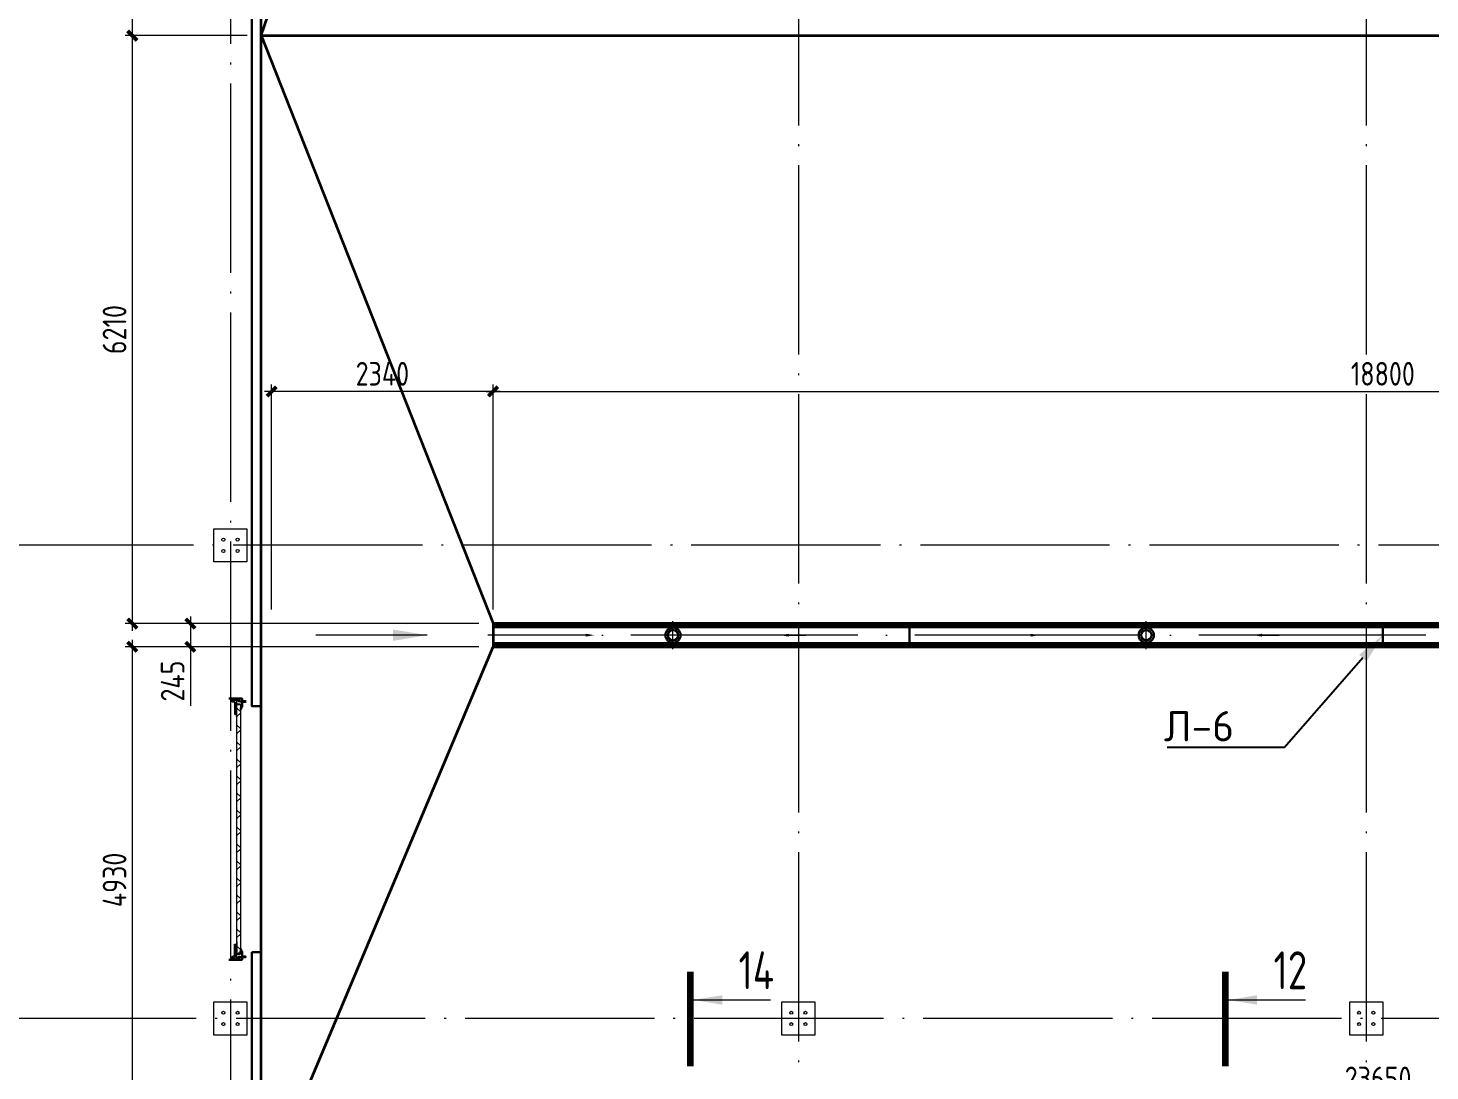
# Model space of a CAD drawing. Extents: x -965262 to 1142518, y -357520 to 71675.
# Drawn here: x 75284 to 90096, y -198707 to -187687 of the extents above; entities that cross this region are included whole.
import ezdxf
from ezdxf import colors
from ezdxf.entities.mleader import LeaderData, LeaderLine
from ezdxf.math import Vec2, Vec3

# ---------------------------------------------------------------- set-up
doc = ezdxf.new("R2010")
doc.units = 0
doc.header["$LTSCALE"] = 10
doc.linetypes.add('ACAD_ISO04W100', pattern=[30, 24, -3, 0, -3])
doc.linetypes.add('DOTE', pattern=[2.42, 2, -0.2, 0.02, -0.2])
doc.layers.get('0').update_dxf_attribs({"linetype": 'CONTINUOUS', "lineweight": 30})
doc.layers.get('Defpoints').update_dxf_attribs({"linetype": 'CONTINUOUS'})
for name, color, linetype, lineweight in [('DOTE', 7, 'DOTE', 9), ('полы', 3, 'CONTINUOUS', 35), ('Полы_лотки', 7, 'CONTINUOUS', 30)]:
    doc.layers.add(name, color=color, linetype=linetype, lineweight=lineweight)
doc.styles.add('GOST 2.304', font='isocpeur.ttf', dxfattribs={"width": 0.75, "height": 250})
doc.styles.get("Standard").update_dxf_attribs({"font": 'isocpeur.ttf', "height": 300})
doc.styles.add('ГОСТ 2м', font='isocpeur.ttf', dxfattribs={"width": 0.8, "height": 250})
doc.dimstyles.new('ГОСТ 2м', dxfattribs={"dimtxt": 250, "dimasz": 100, "dimexe": 75, "dimexo": 150, "dimgap": 62.5, "dimtad": 1, "dimdec": 0, "dimtxsty": 'ГОСТ 2м', "dimblk": 'ARCHTICK', "dimcen": 150, "dimdle": 75, "dimclrd": 256, "dimclre": 256, "dimclrt": 256, "dimadec": 0, "dimazin": 0, "dimtfac": 1, "dimtdec": 0, "dimtmove": 0, "dimatfit": 3, "dimldrblk": 'OBLIQUE', "dimfxl": 1, "dimlwd": 15, "dimlwe": 15, "dimarcsym": 0})

# ---------------------------------------------------------------- blocks, each defined once
blk = doc.blocks.new('anchor.bolt')
for p, q in [((-0.07, 0), (-0.07, -0.72)), ((0.07, 0), (0.07, -0.06)), ((-0.1, -0.04), (-0.07, -0.03)), ((-0.1, -0.04), (0.09, -0.06)), ((0.07, -0.07), (-0.1, -0.04)), ((-0.1, -0.11), (-0.07, -0.1)), ((-0.1, -0.11), (0.09, -0.13)), ((0.07, -0.14), (-0.1, -0.11)), ((-0.1, -0.18), (-0.07, -0.17)), ((-0.1, -0.18), (0.09, -0.2)), ((0.07, -0.21), (-0.1, -0.18)), ((-0.1, -0.25), (-0.07, -0.24)), ((-0.1, -0.25), (0.09, -0.27)), ((0.07, -0.28), (-0.1, -0.25)), ((-0.1, -0.32), (-0.07, -0.31)), ((-0.1, -0.32), (0.09, -0.34)), ((0.07, -0.35), (-0.1, -0.32)), ((-0.1, -0.39), (-0.07, -0.38)), ((-0.1, -0.39), (0.09, -0.41)), ((0.07, -0.42), (-0.1, -0.39)), ((-0.1, -0.46), (-0.07, -0.45)), ((-0.1, -0.46), (0.09, -0.48)), ((0.07, -0.49), (-0.1, -0.46)), ((-0.1, -0.53), (-0.07, -0.52)), ((-0.1, -0.53), (0.09, -0.55)), ((0.07, -0.56), (-0.1, -0.53)), ((-0.09, -0.6), (-0.07, -0.59)), ((-0.09, -0.6), (0.09, -0.62)), ((0.07, -0.63), (-0.09, -0.6)), ((-0.07, -0.72), (0, -0.8)), ((-0.04, -0.62), (-0.06, -0.63)), ((-0.06, -0.64), (-0.06, -0.63)), ((-0.06, -0.73), (-0.06, -0.64)), ((0, -0.79), (-0.06, -0.73)), ((-0.01, -0.63), (-0.04, -0.62)), ((-0.03, -0.63), (0, -0.79)), ((-0.03, -0.63), (0.01, -0.78)), ((-0.02, -0.63), (0.01, -0.77)), ((-0.01, -0.63), (0.02, -0.76)), ((0.03, -0.69), (-0.01, -0.63)), ((0, -0.64), (0.03, -0.75)), ((0, -0.8), (0.07, -0.72)), ((0, -0.79), (0.03, -0.74)), ((0.01, -0.66), (0.03, -0.74)), ((0.03, -0.74), (0.03, -0.69)), ((0.07, -0.06), (0.09, -0.06)), ((0.09, -0.06), (0.07, -0.07)), ((0.07, -0.07), (0.07, -0.13)), ((0.07, -0.13), (0.09, -0.13)), ((0.09, -0.13), (0.07, -0.14)), ((0.07, -0.14), (0.07, -0.2)), ((0.07, -0.2), (0.09, -0.2)), ((0.09, -0.2), (0.07, -0.21)), ((0.07, -0.21), (0.07, -0.27)), ((0.07, -0.27), (0.09, -0.27)), ((0.09, -0.27), (0.07, -0.28)), ((0.07, -0.28), (0.07, -0.34)), ((0.07, -0.33), (0.09, -0.34)), ((0.09, -0.34), (0.07, -0.35)), ((0.07, -0.35), (0.07, -0.41)), ((0.07, -0.4), (0.09, -0.41)), ((0.09, -0.41), (0.07, -0.42)), ((0.07, -0.42), (0.07, -0.48)), ((0.07, -0.47), (0.09, -0.48)), ((0.09, -0.48), (0.07, -0.49)), ((0.07, -0.49), (0.07, -0.55)), ((0.07, -0.55), (0.09, -0.55)), ((0.09, -0.55), (0.07, -0.56)), ((0.07, -0.56), (0.07, -0.62)), ((0.09, -0.62), (0.07, -0.63)), ((0.07, -0.62), (0.09, -0.62)), ((0.07, -0.63), (0.07, -0.72))]:
    blk.add_line(p, q)
blk.add_arc((0.16, -0.64), 0.222, 187.9982, 219.836)
blk = doc.blocks.new('Крепеж_ворот')
at = {"lineweight": 15}
h = blk.add_hatch(dxfattribs=at)
h.set_pattern_fill('ANSI31', color=256, scale=2, angle=180)
h.set_pattern_definition([(225, (746089.599, 74802.7244), (4.49013, -4.49013), [])])
h.paths.add_polyline_path([(746087, 74804), (746087, 74802), (746091, 74802), (746094, 74802), (746094, 74804)], flags=17)
h.paths.add_polyline_path([(746116, 74802, 0.165118), (746120, 74803), (746124, 74806, -0.301689), (746131, 74807), (746135, 74805, 0.130081), (746138, 74804), (746142, 74804), (746142, 74806), (746138, 74806, -0.130081), (746136, 74807), (746133, 74809, 0.301689), (746123, 74808), (746118, 74805, -0.165112), (746116, 74804), (746064, 74804, -0.414223), (746061, 74807), (746061, 74868), (746059, 74868), (746059, 74869), (746059, 74870), (746059, 74870), (746059, 74871), (746059, 74872), (746059, 74872), (746059, 74873), (746059, 74874), (746059, 74875), (746059, 74876), (746059, 74876), (746059, 74877), (746059, 74877), (746059, 74878), (746059, 74879), (746059, 74879), (746061, 74879), (746061, 74945), (746058, 74945), (746058, 74807, 0.41422), (746064, 74802)])
h = blk.add_hatch(dxfattribs=at)
h.set_pattern_fill('ANSI31', color=256, scale=2, angle=90)
h.set_pattern_definition([(135, (736343.8085, 75928.334), (-4.490128, -4.490128), [])])
edge = h.paths.add_edge_path()
edge.add_ellipse((746065, 74838), major_axis=(-1.67, 1.67), ratio=1, start_angle=45, end_angle=135, ccw=False)
edge.add_line((746063, 74838), (746063, 74868))
edge.add_line((746063, 74868), (746061, 74868))
edge.add_line((746061, 74868), (746061, 74838))
edge.add_ellipse((746065, 74838), major_axis=(-2.89, 2.89), ratio=1, start_angle=45, end_angle=135)
edge.add_line((746065, 74834), (746097, 74834))
edge.add_line((746097, 74834), (746097, 74836))
edge.add_line((746097, 74836), (746065, 74836))
edge = h.paths.add_edge_path()
edge.add_ellipse((746065, 74890), major_axis=(2.89, 2.89), ratio=1, start_angle=106, end_angle=135)
edge.add_line((746061, 74890), (746061, 74879))
edge.add_line((746061, 74879), (746063, 74879))
edge.add_line((746063, 74879), (746063, 74890))
edge.add_ellipse((746065, 74890), major_axis=(-1.67, 1.67), ratio=1, start_angle=16, end_angle=45, ccw=False)
edge.add_line((746063, 74891), (746070, 74904))
edge.add_ellipse((746079, 74899), major_axis=(7.45, 7.45), ratio=1, start_angle=-3, end_angle=106, ccw=False)
edge.add_line((746087, 74906), (746097, 74894))
edge.add_line((746097, 74894), (746099, 74895))
edge.add_line((746099, 74895), (746088, 74907))
edge.add_ellipse((746079, 74899), major_axis=(8.67, 8.67), ratio=1, start_angle=-3, end_angle=106)
edge.add_line((746068, 74905), (746062, 74892))
h = blk.add_hatch(color=256, dxfattribs=at)
h.dxf.hatch_style = 1
h.paths.add_polyline_path([(746146, 74809), (746143, 74810, 0.10613), (746142, 74810), (746136, 74809, -0.181324), (746135, 74810, 0.335683), (746120, 74809, -0.119126), (746119, 74809, 0.371631), (746118, 74808), (746118, 74808, 0.451909), (746119, 74807, 0.124341), (746121, 74808, -0.343618), (746134, 74808, 0.181324), (746137, 74808), (746143, 74808, -0.110452), (746143, 74808), (746147, 74807, -0.710497), (746147, 74805), (746143, 74804), (746136, 74804, -0.178994), (746133, 74805, 0.369834), (746130, 74805, -0.178993), (746127, 74804), (746122, 74804, 0.120709), (746122, 74804), (746120, 74803, -0.017147), (746119, 74802, 0.538795), (746120, 74802), (746127, 74802, 0.207608), (746131, 74804, -0.433918), (746132, 74804, 0.207608), (746135, 74802), (746143, 74802, 0.079707), (746143, 74802), (746148, 74804, 0.461502), (746149, 74807, -0.250825), (746149, 74808, -0.128039), (746173, 74816, 0.416657), (746174, 74816), (746174, 74817, 0.409849), (746173, 74817, 0.127248)])
for p, q in [((746058, 74807), (746058, 74945)), ((746058, 74945), (746061, 74945)), ((746059, 74879), (746063, 74879)), ((746059, 74868), (746059, 74879)), ((746059, 74868), (746063, 74868)), ((746061, 74879), (746061, 74945)), ((746061, 74879), (746061, 74890)), ((746061, 74807), (746061, 74868)), ((746061, 74838), (746061, 74868)), ((746068, 74905), (746062, 74892)), ((746070, 74904), (746063, 74891)), ((746063, 74838), (746063, 74890)), ((746064, 74883), (746063, 74883)), ((746064, 74865), (746063, 74865)), ((746064, 74883), (746064, 74874)), ((746067, 74880), (746064, 74883)), ((746064, 74875), (746064, 74873)), ((746064, 74874), (746064, 74865)), ((746067, 74868), (746064, 74865)), ((746064, 74804), (746116, 74804)), ((746064, 74802), (746116, 74802)), ((746097, 74836), (746065, 74836)), ((746097, 74834), (746065, 74834)), ((746067, 74880), (746067, 74875)), ((746067, 74873), (746067, 74868)), ((746079, 74806), (746102, 74806)), ((746079, 74806), (746079, 74804)), ((746079, 74804), (746102, 74804)), ((746082, 74814), (746081, 74813)), ((746081, 74813), (746081, 74806)), ((746099, 74814), (746082, 74814)), ((746086, 74813), (746086, 74806)), ((746087, 74906), (746097, 74894)), ((746088, 74907), (746099, 74895)), ((746095, 74813), (746095, 74806)), ((746097, 74894), (746099, 74895)), ((746097, 74834), (746097, 74836)), ((746099, 74814), (746100, 74813)), ((746100, 74813), (746100, 74806)), ((746102, 74806), (746102, 74804)), ((746118, 74805), (746123, 74808)), ((746120, 74803), (746124, 74806)), ((746135, 74805), (746131, 74807)), ((746136, 74807), (746133, 74809)), ((746142, 74806), (746138, 74806)), ((746138, 74804), (746142, 74804)), ((746142, 74806), (746142, 74804)), ((746142, 74804), (746142, 74806)), ((746143, 74804), (746147, 74805)), ((746143, 74802), (746148, 74804)), ((746174, 74817), (746174, 74816))]:
    blk.add_line(p, q)
for p, q in [((746061, 74879), (746061, 74881)), ((746061, 74834), (746061, 74868)), ((746063, 74883), (746063, 74874)), ((746063, 74874), (746063, 74865)), ((746073, 74842), (746073, 74905)), ((746073, 74896), (746077, 74892)), ((746073, 74851), (746077, 74855)), ((746074, 74886), (746074, 74861)), ((746074, 74880), (746076, 74880)), ((746074, 74867), (746076, 74867)), ((746076, 74886), (746076, 74883)), ((746076, 74883), (746076, 74886)), ((746076, 74886), (746077, 74886)), ((746076, 74864), (746076, 74883)), ((746077, 74873), (746076, 74880)), ((746076, 74880), (746076, 74867)), ((746077, 74873), (746076, 74867)), ((746076, 74864), (746076, 74861)), ((746076, 74864), (746076, 74861)), ((746076, 74861), (746077, 74861)), ((746077, 74886), (746077, 74892)), ((746077, 74861), (746077, 74855)), ((746081, 74898), (746081, 74886)), ((746081, 74849), (746081, 74861)), ((746087, 74898), (746082, 74898)), ((746082, 74886), (746087, 74886)), ((746082, 74861), (746087, 74861)), ((746087, 74849), (746082, 74849)), ((746087, 74899), (746087, 74898)), ((746087, 74886), (746087, 74898)), ((746087, 74886), (746098, 74886)), ((746087, 74849), (746087, 74861)), ((746087, 74861), (746098, 74861)), ((746087, 74847), (746087, 74849)), ((746099, 74885), (746099, 74883)), ((746099, 74883), (746099, 74864)), ((746099, 74882), (746100, 74882)), ((746099, 74865), (746100, 74865)), ((746099, 74862), (746099, 74864)), ((746100, 74861), (746100, 74886)), ((746100, 74886), (746110, 74886)), ((746100, 74861), (746110, 74861)), ((746110, 74861), (746110, 74886)), ((746110, 74881), (746225, 74881)), ((746110, 74865), (746212, 74865)), ((746114, 74877), (746225, 74877)), ((746250, 74859), (746250, 74863))]:
    blk.add_line(p, q, dxfattribs=at)
at = {"lineweight": 15, "ltscale": 0.5}
for p, q in [((746076, 74886), (746074, 74886)), ((746076, 74861), (746074, 74861))]:
    blk.add_line(p, q, dxfattribs=at)
at = {"lineweight": 15, "extrusion": (-1.7375e-14, 1, 0)}
for p, q in [((746113, 74884), (746225, 74884)), ((746113, 74863), (746113, 74884)), ((746113, 74863), (746136, 74863)), ((746117, 74857), (746117, 74829)), ((746117, 74826), (746119, 74823)), ((746119, 74823), (746123, 74825)), ((746121, 74857), (746121, 74829)), ((746123, 74825), (746121, 74828)), ((746123, 74863), (746123, 74863)), ((746250, 74863), (746123, 74863)), ((746250, 74859), (746123, 74859)), ((746124, 74840), (746124, 74849)), ((746136, 74882), (746157, 74882)), ((746136, 74863), (746136, 74882)), ((746157, 74882), (746157, 74863)), ((746157, 74863), (746212, 74863))]:
    blk.add_line(p, q, dxfattribs=at)
at = {"lineweight": 15, "ltscale": 0.5, "extrusion": (-1.7375e-14, 1, 0)}
for p, q in [((746113, 74880), (746225, 74880)), ((746136, 74866), (746113, 74866)), ((746115, 74871), (746120, 74871)), ((746121, 74857), (746117, 74857)), ((746117, 74852), (746117, 74854)), ((746121, 74840), (746117, 74840)), ((746117, 74837), (746117, 74835)), ((746121, 74829), (746117, 74829)), ((746120, 74839), (746120, 74850)), ((746124, 74848), (746120, 74848)), ((746124, 74841), (746120, 74841)), ((746123, 74869), (746123, 74863)), ((746123, 74863), (746123, 74859)), ((746140, 74863), (746140, 74859)), ((746153, 74863), (746153, 74859)), ((746212, 74866), (746157, 74866)), ((746173, 74863), (746173, 74859))]:
    blk.add_line(p, q, dxfattribs=at)
at = {"lineweight": 15, "extrusion": (-2.77556e-16, -1, 0)}
for p, q in [((746225, 74866), (746114, 74866)), ((746128, 74866), (746128, 74863)), ((746138, 74866), (746138, 74863)), ((746164, 74866), (746164, 74863)), ((746174, 74866), (746174, 74863)), ((746201, 74866), (746201, 74863)), ((746210, 74866), (746210, 74863)), ((746225, 74884), (746225, 74863))]:
    blk.add_line(p, q, dxfattribs=at)
at = {"extrusion": (-1, -4.26669e-14, 0)}
for p, q in [((746118, 74808), (746118, 74808)), ((746136, 74809), (746142, 74810)), ((746143, 74808), (746137, 74808)), ((746143, 74810), (746146, 74809)), ((746147, 74807), (746143, 74808))]:
    blk.add_line(p, q, dxfattribs=at)
at = {"extrusion": (-1, -4.2422e-14, 1.22461e-16)}
for p, q in [((746119, 74803), (746122, 74804)), ((746127, 74802), (746120, 74802)), ((746122, 74804), (746127, 74804)), ((746143, 74802), (746135, 74802)), ((746136, 74804), (746143, 74804))]:
    blk.add_line(p, q, dxfattribs=at)
for centre, radius, start, end in [((746064, 74807), 5.62, 180, 270), ((746064, 74807), 3.11, 180, 270), ((746082, 74804), 10.4, 68.2753, 87.8782), ((746091, 74798), 16.2, 73.306, 107.292), ((746099, 74804), 10.4, 92.1218, 111.7247), ((746116, 74807), 3.11, 270, 307.5043), ((746116, 74807), 5.62, 270, 307.5043), ((746119, 74808), 0.586, 91.7247, 173.2711), ((746119, 74807), 0.586, 173.2711, 270.547), ((746118, 74812), 3.52, 271.7247, 298.8983), ((746118, 74812), 5.21, 270.547, 298.8983), ((746128, 74799), 12.4, 54.8903, 129.1143), ((746128, 74799), 10.7, 54.8903, 130.7448), ((746128, 74801), 8.97, 60.3534, 127.5043), ((746128, 74801), 8.97, 60.3534, 127.5043), ((746128, 74801), 8.97, 60.3534, 127.5043), ((746128, 74801), 6.46, 60.3534, 127.5043), ((746136, 74811), 3.54, 234.8903, 276), ((746136, 74811), 1.86, 234.8903, 276), ((746138, 74810), 5.62, 240.3534, 270), ((746138, 74810), 3.11, 240.3534, 270), ((746143, 74810), 0.292, 71.7675, 96), ((746143, 74808), 0.292, 70.7873, 96), ((746176, 74761), 56.8, 93.2805, 122.2878), ((746147, 74806), 0.562, 289.2127, 70.7873), ((746147, 74806), 2.25, 288.2291, 27.3228), ((746176, 74765), 50.3, 93.6593, 122.8448), ((746150, 74807), 0.586, 151, 207.3228), ((746173, 74817), 0.6, 4.1357, 93.2805), ((746173, 74816), 0.6, 273.6593, 4.1357)]:
    blk.add_arc(centre, radius, start, end)
at = {"lineweight": 15}
for centre, radius, start, end in [((746079, 74899), 8.28, 0, 136.0097), ((746079, 74847), 8.28, 223.9903, 0), ((746077, 74883), 0.956, 180, 270), ((746077, 74883), 0.75, 180, 270), ((746077, 74864), 0.956, 90, 180), ((746077, 74864), 0.75, 90, 180), ((746076, 74892), 0.375, 0, 45), ((746076, 74855), 0.375, 315, 0), ((746082, 74898), 0.375, 91, 180), ((746082, 74886), 0.75, 180, 270), ((746082, 74861), 0.75, 90, 180), ((746082, 74849), 0.375, 180, 269), ((746098, 74885), 0.375, 0, 90), ((746098, 74862), 0.375, 270, 0), ((746123, 74857), 5.92, 90, 180), ((746123, 74829), 5.92, 180, 199.6464), ((746123, 74857), 1.87, 90, 180), ((746129, 74855), 8.15, 194.9986, 233.9214), ((746129, 74833), 8.15, 126.0786, 165.0014), ((746123, 74829), 1.87, 180, 185.5313)]:
    blk.add_arc(centre, radius, start, end, dxfattribs=at)
at = {"lineweight": 15, "ltscale": 0.5}
for centre, radius, start, end in [((746119, 74852), 2.25, 195, 270), ((746119, 74836), 2.25, 90, 165), ((746119, 74850), 0.375, 0, 90), ((746119, 74839), 0.375, 270, 0)]:
    blk.add_arc(centre, radius, start, end, dxfattribs=at)
at = {"extrusion": (-1.22461e-16, -5.20252e-30, -1)}
for centre, radius, start, end in [((-746120, 74802), 0.187, 270, 62.4687), ((-746122, 74803), 0.586, 62.4687, 90), ((-746127, 74809), 4.69, 229.4077, 270), ((-746127, 74807), 4.69, 223.0863, 270), ((-746131, 74803), 2.32, 49.4077, 130.5923), ((-746131, 74803), 0.637, 43.0863, 136.9137), ((-746135, 74807), 4.69, 270, 316.9137), ((-746136, 74809), 4.69, 270, 310.5923), ((-746143, 74804), 0.292, 250.7873, 270), ((-746143, 74802), 0.292, 251.7709, 270)]:
    blk.add_arc(centre, radius, start, end, dxfattribs=at)
at = {"extrusion": (0, 0, -1)}
for centre, major_axis, start_param, end_param in [((746065, 74890), (2.89, 2.89), 3.926991, 4.433136), ((746065, 74838), (-2.89, 2.89), 3.926991, 5.497787), ((746065, 74890), (-1.67, 1.67), 5.497787, 6.003933), ((746065, 74838), (-1.67, 1.67), 3.926991, 5.497787), ((746079, 74899), (8.67, 8.67), 4.433136, 6.335545), ((746079, 74899), (7.45, 7.45), 4.433136, 6.335545)]:
    blk.add_ellipse(centre, major_axis=major_axis, ratio=1, start_param=start_param, end_param=end_param, dxfattribs=at)
for points in [[(746067, 74875), (746066, 74875), (746064, 74875)], [(746064, 74873), (746066, 74873), (746067, 74873)]]:
    blk.add_rational_spline(points, [1, 1.01284142743, 1], degree=2)
at = {"lineweight": 15, "ltscale": 0.5}
for points, knots in [([(746115, 74871), (746115, 74871), (746114, 74871), (746114, 74871), (746114, 74872), (746113, 74872), (746113, 74872), (746113, 74873), (746113, 74873), (746113, 74873)], [0.37141352, 0.37141352, 0.37141352, 0.37141352, 0.39402571, 0.39402571, 0.41663789, 0.41663789, 0.43959523, 0.43959523, 0.46255257, 0.46255257, 0.46255257, 0.46255257]), ([(746123, 74869), (746123, 74869), (746123, 74869), (746122, 74870), (746122, 74870), (746122, 74871), (746122, 74871), (746121, 74871), (746121, 74871), (746120, 74871)], [0.28027447, 0.28027447, 0.28027447, 0.28027447, 0.30323181, 0.30323181, 0.32618916, 0.32618916, 0.34880134, 0.34880134, 0.37141352, 0.37141352, 0.37141352, 0.37141352])]:
    blk.add_open_spline(points, degree=3, knots=knots, dxfattribs=at)
at = {"lineweight": 15}
for points in [[(746117, 74827), (746117, 74827), (746117, 74826), (746117, 74826)], [(746121, 74828), (746121, 74828), (746121, 74828), (746121, 74829)]]:
    blk.add_open_spline(points, degree=3, dxfattribs=at)
at = {"xscale": -50.80000000000001, "yscale": 50.80000000000001, "zscale": 50.80000000000001}
blk.add_blockref('anchor.bolt', (746091, 74804), dxfattribs=at)
blk = doc.blocks.new('_ArchTick')
at = {"color": 0, "linetype": 'ByBlock', "lineweight": 0, "const_width": 0.4}
blk.add_lwpolyline([(-0.5, -0.5), (0.5, 0.5)], dxfattribs=at)
blk = doc.blocks.new('*D1150')
at = {"lineweight": 15, "ltscale": 50, "transparency": 16777216}
for p, q in [((77723, -199002), (77723, -198898)), ((101373, -199602), (101373, -198898)), ((101448, -198973), (77648, -198973))]:
    blk.add_line(p, q, dxfattribs=at)
at = {"layer": 'Defpoints', "color": 0, "lineweight": 15, "ltscale": 50, "transparency": 16777216}
for p in [(77723, -198973), (77723, -199152), (101373, -199752)]:
    blk.add_point(p, dxfattribs=at)
at = {"lineweight": 15, "ltscale": 50, "transparency": 16777216, "xscale": 100, "yscale": 100, "zscale": 100, "rotation": 180}
blk.add_blockref('_ArchTick', (77723, -198973), dxfattribs=at)
at = {"lineweight": 15, "ltscale": 50, "transparency": 16777216, "xscale": 100, "yscale": 100, "zscale": 100}
blk.add_blockref('_ArchTick', (101373, -198973), dxfattribs=at)
at = {"lineweight": 15, "ltscale": 50, "transparency": 16777216, "insert": (89548, -198786), "char_height": 250, "attachment_point": 5, "style": 'ГОСТ 2м'}
blk.add_mtext('23650', dxfattribs=at)
blk = doc.blocks.new('_Oblique')
at = {"color": 0, "linetype": 'ByBlock', "lineweight": -2}
blk.add_line((-0.5, -0.5), (0.5, 0.5), dxfattribs=at)
blk = doc.blocks.new('*D1374')
at = {"lineweight": 15, "ltscale": 50, "transparency": 16777216}
for p, q in [((76386, -180480), (76386, -187842)), ((80048, -180555), (76311, -180555)), ((77598, -187767), (76311, -187767))]:
    blk.add_line(p, q, dxfattribs=at)
at = {"layer": 'Defpoints', "color": 0, "lineweight": 15, "ltscale": 50, "transparency": 16777216}
for p in [(80198, -180555, 1451), (76386, -187767), (77748, -187767, 1451)]:
    blk.add_point(p, dxfattribs=at)
at = {"lineweight": 15, "ltscale": 50, "transparency": 16777216, "xscale": 100, "yscale": 100, "zscale": 100}
for p, rotation in [((76386, -180555), 90), ((76386, -187767), 270)]:
    blk.add_blockref('_ArchTick', p, dxfattribs=dict(at, rotation=rotation))
at = {"lineweight": 15, "ltscale": 50, "transparency": 16777216, "insert": (76198, -184161), "char_height": 250, "attachment_point": 5, "rotation": 90, "style": 'ГОСТ 2м'}
blk.add_mtext('7210', dxfattribs=at)
blk = doc.blocks.new('*D1376')
at = {"lineweight": 15, "ltscale": 50, "transparency": 16777216}
for p, q in [((77598, -187767), (76311, -187767)), ((76386, -187692), (76386, -194055)), ((80048, -193980), (76311, -193980))]:
    blk.add_line(p, q, dxfattribs=at)
at = {"layer": 'Defpoints', "color": 0, "lineweight": 15, "ltscale": 50, "transparency": 16777216}
for p in [(77748, -187767, 1451), (76386, -193980), (80198, -193980, 1451)]:
    blk.add_point(p, dxfattribs=at)
at = {"lineweight": 15, "ltscale": 50, "transparency": 16777216, "xscale": 100, "yscale": 100, "zscale": 100}
for p, rotation in [((76386, -187767), 90), ((76386, -193980), 270)]:
    blk.add_blockref('_ArchTick', p, dxfattribs=dict(at, rotation=rotation))
at = {"lineweight": 15, "ltscale": 50, "transparency": 16777216, "insert": (76198, -190873), "char_height": 250, "attachment_point": 5, "rotation": 90, "style": 'ГОСТ 2м'}
blk.add_mtext('6210', dxfattribs=at)
blk = doc.blocks.new('*D1377')
at = {"lineweight": 15, "ltscale": 50, "transparency": 16777216}
for p, q in [((76386, -194150), (76386, -199227)), ((80048, -194225), (76311, -194225)), ((77598, -199152), (76311, -199152))]:
    blk.add_line(p, q, dxfattribs=at)
at = {"layer": 'Defpoints', "color": 0, "lineweight": 15, "ltscale": 50, "transparency": 16777216}
for p in [(80198, -194225, 1451), (76386, -199152), (77748, -199152, 1451)]:
    blk.add_point(p, dxfattribs=at)
at = {"lineweight": 15, "ltscale": 50, "transparency": 16777216, "xscale": 100, "yscale": 100, "zscale": 100}
for p, rotation in [((76386, -194225), 90), ((76386, -199152), 270)]:
    blk.add_blockref('_ArchTick', p, dxfattribs=dict(at, rotation=rotation))
at = {"lineweight": 15, "ltscale": 50, "transparency": 16777216, "insert": (76198, -196688), "char_height": 250, "attachment_point": 5, "rotation": 90, "style": 'ГОСТ 2м'}
blk.add_mtext('4930', dxfattribs=at)
blk = doc.blocks.new('*D1378')
at = {"lineweight": 15, "ltscale": 50, "transparency": 16777216}
for p, q in [((80048, -193980), (76924, -193980)), ((76999, -193905), (76999, -194225)), ((80048, -194225), (76924, -194225)), ((76999, -194225), (76999, -194850))]:
    blk.add_line(p, q, dxfattribs=at)
at = {"layer": 'Defpoints', "color": 0, "lineweight": 15, "ltscale": 50, "transparency": 16777216}
for p in [(80198, -193980, 1451), (76999, -194225), (80198, -194225, 1451)]:
    blk.add_point(p, dxfattribs=at)
at = {"lineweight": 15, "ltscale": 50, "transparency": 16777216, "xscale": 100, "yscale": 100, "zscale": 100}
for p, rotation in [((76999, -193980), 90), ((76999, -194225), 270)]:
    blk.add_blockref('_ArchTick', p, dxfattribs=dict(at, rotation=rotation))
at = {"lineweight": 15, "ltscale": 50, "transparency": 16777216, "insert": (76812, -194587), "char_height": 250, "attachment_point": 5, "rotation": 90, "style": 'ГОСТ 2м'}
blk.add_mtext('245', dxfattribs=at)
blk = doc.blocks.new('*D1379')
at = {"lineweight": 15, "ltscale": 50, "transparency": 16777216}
for p, q in [((80198, -193830), (80198, -191452)), ((98998, -193830), (98998, -191452)), ((80123, -191527), (99073, -191527))]:
    blk.add_line(p, q, dxfattribs=at)
at = {"layer": 'Defpoints', "color": 0, "lineweight": 15, "ltscale": 50, "transparency": 16777216}
for p in [(98998, -191527), (80198, -193980, 1451), (98998, -193980, 1451)]:
    blk.add_point(p, dxfattribs=at)
at = {"lineweight": 15, "ltscale": 50, "transparency": 16777216, "xscale": 100, "yscale": 100, "zscale": 100, "rotation": 180}
blk.add_blockref('_ArchTick', (80198, -191527), dxfattribs=at)
at = {"lineweight": 15, "ltscale": 50, "transparency": 16777216, "xscale": 100, "yscale": 100, "zscale": 100}
blk.add_blockref('_ArchTick', (98998, -191527), dxfattribs=at)
at = {"lineweight": 15, "ltscale": 50, "transparency": 16777216, "insert": (89598, -191340), "char_height": 250, "attachment_point": 5, "style": 'ГОСТ 2м'}
blk.add_mtext('18800', dxfattribs=at)
blk = doc.blocks.new('*D1381')
at = {"lineweight": 15, "ltscale": 50, "transparency": 16777216}
for p, q in [((77858, -193830), (77858, -191452)), ((80198, -193830), (80198, -191452)), ((80273, -191527), (77783, -191527))]:
    blk.add_line(p, q, dxfattribs=at)
at = {"layer": 'Defpoints', "color": 0, "lineweight": 15, "ltscale": 50, "transparency": 16777216}
for p in [(77858, -191527), (77858, -193980), (80198, -193980, 1451)]:
    blk.add_point(p, dxfattribs=at)
at = {"lineweight": 15, "ltscale": 50, "transparency": 16777216, "xscale": 100, "yscale": 100, "zscale": 100, "rotation": 180}
blk.add_blockref('_ArchTick', (77858, -191527), dxfattribs=at)
at = {"lineweight": 15, "ltscale": 50, "transparency": 16777216, "xscale": 100, "yscale": 100, "zscale": 100}
blk.add_blockref('_ArchTick', (80198, -191527), dxfattribs=at)
at = {"lineweight": 15, "ltscale": 50, "transparency": 16777216, "insert": (79028, -191340), "char_height": 250, "attachment_point": 5, "style": 'ГОСТ 2м'}
blk.add_mtext('2340', dxfattribs=at)

msp = doc.modelspace()

# ---------------------------------------------------------------- hatches: boundary and pattern name
at = {"lineweight": 15}
h = msp.add_hatch(dxfattribs=at)
h.set_pattern_fill('ANSI37', scale=40)
h.set_pattern_definition([(45, (-82851.05, 735975.21), (-89.802561, 89.802561), []), (135, (-82851.05, 735975.21), (-89.802561, -89.802561), [])])
h.paths.add_polyline_path([(77491.7, -197468.5), (77491.7, -194835.8), (77531.7, -194835.8), (77531.7, -197468.5)])

# ---------------------------------------------------------------- linework, layer by layer
at = {"color": 7, "extrusion": (0, 0, -1)}
for p, q in [((77647.6, -194852.1, -3259.8), (77647.6, -175252.1, -3259.8)), ((77747.6, -175252.1, -3259.8), (77747.6, -194852.1, -3259.8)), ((77747.6, -194852.1, -3259.8), (77647.6, -194852.1, -3259.8)), ((77647.6, -199152.1, -3259.8), (77647.6, -197452.1, -3259.8)), ((77647.6, -197452.1, -3259.8), (77747.6, -197452.1, -3259.8)), ((77747.6, -197452.1, -3259.8), (77747.6, -199152.1, -3259.8))]:
    msp.add_line(p, q, dxfattribs=at)
at = {"color": 7, "lineweight": 15}
for p, q in [((77247.6, -193327.1, -4711.1), (77247.6, -192977.1, -4711.1)), ((77247.6, -192977.1, -4711.1), (77597.6, -192977.1, -4711.1)), ((77597.6, -192977.1, -4711.1), (77597.6, -193327.1, -4711.1)), ((77597.6, -193327.1, -4711.1), (77247.6, -193327.1, -4711.1)), ((77491.7, -197468.5, -1451.3), (77491.7, -194835.8, -1451.3)), ((77531.7, -194835.8, -1451.3), (77491.7, -194835.8, -1451.3)), ((77531.7, -197468.5, -1451.3), (77531.7, -194835.8, -1451.3)), ((77531.7, -197468.5, -1451.3), (77491.7, -197468.5, -1451.3)), ((77247.6, -198327.1, -4711.1), (77247.6, -197977.1, -4711.1)), ((77247.6, -197977.1, -4711.1), (77597.6, -197977.1, -4711.1)), ((77597.6, -197977.1, -4711.1), (77597.6, -198327.1, -4711.1)), ((83247.6, -198327.1, -4711.1), (83247.6, -197977.1, -4711.1)), ((83247.6, -197977.1, -4711.1), (83597.6, -197977.1, -4711.1)), ((83597.6, -197977.1, -4711.1), (83597.6, -198327.1, -4711.1)), ((89247.6, -198327.1, -4711.1), (89247.6, -197977.1, -4711.1)), ((89247.6, -197977.1, -4711.1), (89597.6, -197977.1, -4711.1)), ((89597.6, -197977.1, -4711.1), (89597.6, -198327.1, -4711.1)), ((77597.6, -198327.1, -4711.1), (77247.6, -198327.1, -4711.1)), ((83597.6, -198327.1, -4711.1), (83247.6, -198327.1, -4711.1)), ((89597.6, -198327.1, -4711.1), (89247.6, -198327.1, -4711.1))]:
    msp.add_line(p, q, dxfattribs=at)
at = {"color": 5, "lineweight": 15, "ltscale": 100}
for p, q in [((82317.5, -197956.5, -4711.1), (83127.5, -197956.5, -4711.1)), ((87969.5, -197956.5, -4711.1), (88779.5, -197956.5, -4711.1))]:
    msp.add_line(p, q, dxfattribs=at)
at = {"color": 7, "elevation": -3259.8}
msp.add_lwpolyline([(77747.6, -194852.1), (77647.6, -194852.1), (77647.6, -175252.1), (77747.6, -175252.1)], close=True, dxfattribs=at)
at = {"color": 5, "lineweight": 15, "ltscale": 100, "const_width": 70, "elevation": -4711.1}
for points in [[(82282.5, -197656.5), (82282.5, -198656.5)], [(87934.5, -197656.5), (87934.5, -198656.5)]]:
    msp.add_lwpolyline(points, dxfattribs=at)
at = {"color": 7, "lineweight": 15}
for centre in [(77347.6, -193092.1, -4711.1), (77497.6, -193092.1, -4711.1), (77347.6, -193212.1, -4711.1), (77497.6, -193212.1, -4711.1), (77347.6, -198092.1, -4711.1), (77497.6, -198092.1, -4711.1), (83347.6, -198092.1, -4711.1), (83497.6, -198092.1, -4711.1), (89347.6, -198092.1, -4711.1), (89497.6, -198092.1, -4711.1), (77347.6, -198212.1, -4711.1), (77497.6, -198212.1, -4711.1), (83347.6, -198212.1, -4711.1), (83497.6, -198212.1, -4711.1), (89347.6, -198212.1, -4711.1), (89497.6, -198212.1, -4711.1)]:
    msp.add_circle(centre, 16, dxfattribs=at)
at = {"color": 5, "lineweight": 15, "ltscale": 100}
for points in [[(82317.5, -197956.5, -4711.1), (82617.9, -197906.2, -4711.1), (82617.9, -198006.7, -4711.1)], [(87969.5, -197956.5, -4711.1), (88269.9, -197906.2, -4711.1), (88269.9, -198006.7, -4711.1)]]:
    msp.add_solid(points, dxfattribs=at)
at = {"layer": 'DOTE', "color": 7, "ltscale": 100, "extrusion": (0, -1, 0)}
for p, q in [((77422.6, -161652.1, -4711.1), (77422.6, -237687.4, -4711.1)), ((83422.6, -162515.3, -4711.1), (83422.6, -237687.4, -4711.1)), ((89422.6, -162515.3, -4711.1), (89422.6, -237687.4, -4711.1))]:
    msp.add_line(p, q, dxfattribs=at)
at = {"layer": 'DOTE', "color": 7, "ltscale": 100}
for p, q in [((113331.5, -193152.1, -4711.1), (55067.3, -193152.1, -4711.1)), ((113361.7, -198152.1, -4711.1), (56531, -198152.1, -1451.3))]:
    msp.add_line(p, q, dxfattribs=at)
at = {"layer": 'полы', "ltscale": 100}
for p, q in [((77747.6, -199152.1, -3259.8), (77747.6, -175252.1, -3259.8)), ((77747.6, -187767.1, -3259.8), (80198.3, -180554.6, -3259.8)), ((77747.6, -187767.1, -3259.8), (80198.3, -193979.6, -3259.8)), ((77747.6, -187767.1, -3259.8), (101097.8, -187767.1, -3259.8)), ((78123, -199152.1, -4711.1), (80198.3, -194224.6, -3259.8))]:
    msp.add_line(p, q, dxfattribs=at)
at = {"layer": 'полы', "lineweight": 0, "ltscale": 50}
msp.add_line((79500.6, -194102.1, -3259.8), (78324.5, -194102.1, -3259.8), dxfattribs=at)
at = {"layer": 'полы', "ltscale": 100, "elevation": -3259.8}
msp.add_lwpolyline([(80198.3, -194224.6), (98998.3, -194224.6), (98998.3, -193979.6), (80198.3, -193979.6)], close=True, dxfattribs=at)
at = {"layer": 'полы', "lineweight": 0, "ltscale": 50}
msp.add_solid([(79140.6, -194162.1, -3259.8), (79140.6, -194042.1, -3259.8), (79500.6, -194102.1, -3259.8)], dxfattribs=at)
at = {"layer": 'Полы_лотки', "color": 5}
for p, q in [((98998.3, -193979.6, -3259.8), (80198.3, -193979.6, -3259.8)), ((80198.3, -194224.6, -3259.8), (80198.3, -193979.6, -3259.8)), ((98998.3, -193999.6, -3259.8), (80198.3, -193999.6, -3259.8)), ((98998.3, -194017.1, -3259.8), (80198.3, -194017.1, -3259.8)), ((82098.3, -194022.1, -3259.8), (82098.3, -193979.6, -3259.8)), ((84598.3, -194224.6, -3259.8), (84598.3, -193979.6, -3259.8)), ((87098.3, -194022.1, -3259.8), (87098.3, -193979.6, -3259.8)), ((89598.3, -194224.6, -3259.8), (89598.3, -193979.6, -3259.8)), ((98998.3, -194187.1, -3259.8), (80198.3, -194187.1, -3259.8)), ((98998.3, -194204.6, -3259.8), (80198.3, -194204.6, -3259.8)), ((98998.3, -194224.6, -3259.8), (80198.3, -194224.6, -3259.8)), ((82098.3, -194182.1, -3259.8), (82098.3, -194182.1, -3259.8)), ((82098.3, -194182.1, -3259.8), (82098.3, -194224.6, -3259.8)), ((87098.3, -194182.1, -3259.8), (87098.3, -194182.1, -3259.8)), ((87098.3, -194182.1, -3259.8), (87098.3, -194224.6, -3259.8))]:
    msp.add_line(p, q, dxfattribs=at)
at = {"layer": 'Полы_лотки', "color": 1, "linetype": 'ACAD_ISO04W100', "lineweight": 9, "ltscale": 5}
for p, q in [((82098.3, -194250.5, -3259.8), (82098.3, -193953.8, -3259.8)), ((87098.3, -194250.5, -3259.8), (87098.3, -193953.8, -3259.8))]:
    msp.add_line(p, q, dxfattribs=at)
at = {"layer": 'Полы_лотки', "color": 1, "linetype": 'ACAD_ISO04W100', "lineweight": 9, "ltscale": 10}
msp.add_line((99053.1, -194102.1, -3259.8), (80143.5, -194102.1, -3259.8), dxfattribs=at)
at = {"layer": 'Полы_лотки', "lineweight": 15}
for p, q in [((81176.4, -194102.1, -3259.8), (80995.6, -194102.1, -3259.8)), ((83320.2, -194102.1, -3259.8), (83501, -194102.1, -3259.8)), ((85876.4, -194102.1, -3259.8), (85695.6, -194102.1, -3259.8)), ((88320.2, -194102.1, -3259.8), (88501, -194102.1, -3259.8))]:
    msp.add_line(p, q, dxfattribs=at)
at = {"layer": 'Полы_лотки', "color": 5, "ltscale": 50}
for centre in [(82098.3, -194102.1, -3259.8), (87098.3, -194102.1, -3259.8)]:
    msp.add_circle(centre, 80, dxfattribs=at)
at = {"layer": 'Полы_лотки', "color": 5}
for centre in [(82098.3, -194102.1, -3259.8), (87098.3, -194102.1, -3259.8)]:
    msp.add_circle(centre, 55, dxfattribs=at)
at = {"layer": 'Полы_лотки', "lineweight": 15}
for points in [[(81176.4, -194117.1, -3259.8), (81176.4, -194087.1, -3259.8), (81266.4, -194102.1, -3259.8)], [(83320.2, -194117.1, -3259.8), (83320.2, -194087.1, -3259.8), (83230.2, -194102.1, -3259.8)], [(85876.4, -194117.1, -3259.8), (85876.4, -194087.1, -3259.8), (85966.4, -194102.1, -3259.8)], [(88320.2, -194117.1, -3259.8), (88320.2, -194087.1, -3259.8), (88230.2, -194102.1, -3259.8)]]:
    msp.add_solid(points, dxfattribs=at)

# ---------------------------------------------------------------- block references
at = {"color": 7, "xscale": -1, "rotation": 90}
msp.add_blockref('Крепеж_ворот', (152349.2, 551288.1, -1451.3), dxfattribs=at)
at = {"color": 7, "rotation": 90.00000000000001}
msp.add_blockref('Крепеж_ворот', (152349.2, -943592.4, -1451.3), dxfattribs=at)

# ---------------------------------------------------------------- texts
at = {"color": 5, "lineweight": 15, "ltscale": 100, "style": 'GOST 2.304', "width": 0.75}
for s, p in [('14', (82791.3, -197843.1, -4711.1)), ('12', (88443.3, -197843.1, -4711.1))]:
    msp.add_text(s, height=400, dxfattribs=at).set_placement(p)

# ---------------------------------------------------------------- dimensions: what is measured, and where the dimension line sits
at = {"lineweight": 15, "ltscale": 50}
for base, p1, p2, text, picture, middle in [((76385.8, -187767.1, -4711.1), (80198.3, -180554.6, -3259.8), (77747.6, -187767.1, -3259.8), '7210', '*D1374', (76198.3, -184160.9, -4711.1)), ((76385.8, -193979.6, -4711.1), (77747.6, -187767.1, -3259.8), (80198.3, -193979.6, -3259.8), '6210', '*D1376', (76198.3, -190873.4, -4711.1)), ((76385.8, -199152.1, -4711.1), (80198.3, -194224.6, -3259.8), (77747.6, -199152.1, -3259.8), '4930', '*D1377', (76198.3, -196688.4, -4711.1))]:
    dim = msp.add_linear_dim(base=base, p1=p1, p2=p2, angle=90, text=text, dimstyle='ГОСТ 2м', dxfattribs=at)
    dim.commit()
    dim.dimension.update_dxf_attribs({"geometry": picture, "text_midpoint": middle})
for base, p1, p2, picture, middle in [((77857.7892, -191527.0181, -4711.0743), (80198.285, -193979.6248, -3259.7843), (77857.7892, -193979.6248, -4711.0743), '*D1381', (79028.0371, -191339.5181, -4711.0743)), ((98998.3, -191527, -4711.1), (80198.3, -193979.6, -3259.8), (98998.3, -193979.6, -3259.8), '*D1379', (89598.3, -191339.5, -4711.1)), ((77723, -198973.4, -4711.1), (101373, -199752.1, -4711.1), (77723, -199152.1, -4711.1), '*D1150', (89548, -198785.9, -4711.1))]:
    dim = msp.add_linear_dim(base=base, p1=p1, p2=p2, dimstyle='ГОСТ 2м', dxfattribs=at)
    dim.commit()
    dim.dimension.update_dxf_attribs({"geometry": picture, "text_midpoint": middle})
dim = msp.add_linear_dim(base=(76999.1, -194224.6, -4711.1), p1=(80198.3, -193979.6, -3259.8), p2=(80198.3, -194224.6, -3259.8), angle=90, dimstyle='ГОСТ 2м', dxfattribs=at)
dim.commit()
dim.dimension.update_dxf_attribs({"geometry": '*D1378', "text_midpoint": (76811.6, -194587.1, -4711.1)})

# ---------------------------------------------------------------- leaders
at = {"layer": 'Полы_лотки', "color": 5, "lineweight": 15}
ml = msp.add_multileader_mtext('Standard', dxfattribs=at)
ml.set_content('Л-6', color=5)
ml.set_leader_properties()
ml.build(insert=Vec2(0, 0))
ml.multileader.update_dxf_attribs({"has_text_frame": 1, "text_right_attachment_type": 6, "dogleg_length": 36, "arrow_head_size": 320})
ctx = ml.context
ctx.base_point, ctx.char_height, ctx.arrow_head_size, ctx.landing_gap_size, ctx.plane_origin = Vec3(87370.6, -195063.9, -3259.8), 320, 320, 16, Vec3(105220.2, -200821.4, -3259.8)
ctx.right_attachment, ctx.text_align_type = 6, 2
notes = []
notes.append((ctx, [(0, (1, 1, 0), (88558.5, -195287.9, -3259.8), (-1, 0), 515.9, [(0, [(89598.3, -194102.1, -3259.8)], 0, [])])]))
ctx.mtext.insert, ctx.mtext.defined_height, ctx.mtext.alignment, ctx.mtext.flow_direction = Vec3(88026.6, -194903.9, -3259.8), 341.5, 3, 5
for ctx, leaders in notes:
    for number, flags, end, landing, length, lines in leaders:
        leader = LeaderData()
        leader.index, (leader.has_last_leader_line, leader.has_dogleg_vector, leader.attachment_direction) = number, flags
        leader.last_leader_point, leader.dogleg_vector, leader.dogleg_length = Vec3(end), Vec3(landing), length
        for number, points, colour, breaks in lines:
            line = LeaderLine()
            line.index, line.vertices, line.color, line.breaks = number, Vec3.list(points), colors.encode_raw_color(colour), breaks
            leader.lines.append(line)
        ctx.leaders.append(leader)

doc.saveas('drawing.dxf')
